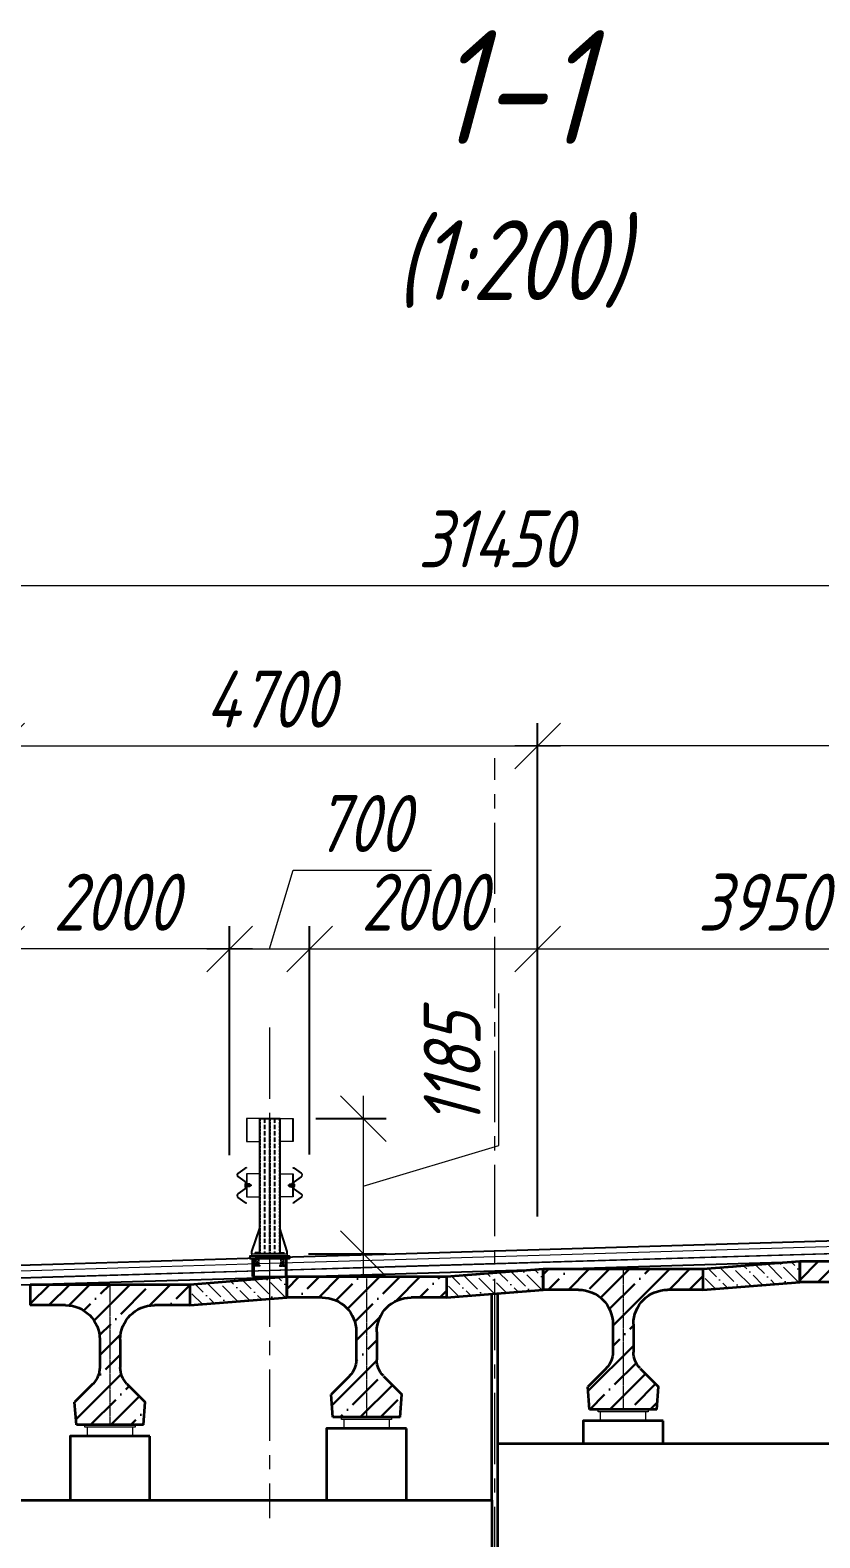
# Model space of a CAD drawing. Header units: millimetres. Extents: x 0 to 285450075, y -3000605 to 8125189010.
# Drawn here: x 7238861 to 7245786, y -53391 to -40168 of the extents above; entities that cross this region are included whole.
import ezdxf
from ezdxf import colors
from ezdxf.entities.mleader import LeaderData, LeaderLine
from ezdxf.math import Vec2, Vec3

# ---------------------------------------------------------------- set-up
doc = ezdxf.new("R2010")
doc.units = ezdxf.units.MM
for name, pattern in [('ACAD_ISO02W100', [15, 12, -3]), ('ACAD_ISO10W100', [18.5, 12, -3, 0.5, -3]), ('осевая', [2, 1.25, -0.25, 0.25, -0.25]), ('Штриховая', [3, 2, -1])]:
    doc.linetypes.add(name, pattern=pattern)
for name, color, linetype, lineweight in [('04_Невидимые', 3, 'Continuous', 13), ('1-Бетон', 106, 'Continuous', 35), ('1-Тонкая', 5, 'Continuous', 20), ('1-Штриховка', 8, 'Continuous', 9), ('ИС_Выноски', 3, 'Continuous', 18), ('ИС_Ось', 3, 'осевая', 18), ('ИС_Размер', 3, 'Continuous', 18), ('ИС_Текст заглавный', 1, 'Continuous', 35), ('ПП_сплошная', 7, 'Continuous', 30)]:
    doc.layers.add(name, color=color, linetype=linetype, lineweight=lineweight)
doc.layers.add('Красные отметки', color=1, linetype='Continuous')
doc.layers.add('Красный поперечник', color=1, linetype='Continuous')
doc.styles.add('0', font='isocpeur.ttf', dxfattribs={"width": 0.8, "oblique": 15})
doc.styles.add('ISOCPEUR', font='isocpeur.ttf', dxfattribs={"width": 0.8, "oblique": 15, "height": 2.5})
doc.dimstyles.new('М200', dxfattribs={"dimscale": 200, "dimtxt": 2.5, "dimasz": 2, "dimexe": 1, "dimexo": 1, "dimgap": 0.8, "dimtad": 1, "dimdec": 0, "dimzin": 0, "dimdsep": 46, "dimtxsty": '0', "dimblk": 'OBLIQUE', "dimcen": 0.09, "dimdle": 1, "dimclrd": 256, "dimclre": 256, "dimclrt": 256, "dimadec": 4, "dimazin": 0, "dimtfac": 1, "dimtdec": 0, "dimtmove": 1, "dimatfit": 2, "dimfxl": 1, "dimtolj": 1, "dimtzin": 0, "dimlwd": -1, "dimarcsym": 0})

# ---------------------------------------------------------------- blocks, each defined once
blk = doc.blocks.new('_OBLIQUE')
at = {"color": 0, "linetype": 'ByBlock', "lineweight": -2}
blk.add_line((0.5, 0.5), (-0.5, -0.5), dxfattribs=at)
blk = doc.blocks.new('*D1076')
at = {"layer": 'Defpoints', "color": 0, "linetype": 'Continuous', "transparency": 16777216}
for p in [(7243311, -46445), (7243311, -50772), (7238611, -51013)]:
    blk.add_point(p, dxfattribs=at)
at = {"layer": 'ИС_Размер', "lineweight": -2, "transparency": 16777216}
for p, q in [((7238611, -50813), (7238611, -46245)), ((7243311, -50572), (7243311, -46245))]:
    blk.add_line(p, q, dxfattribs=at)
at = {"layer": 'ИС_Размер', "transparency": 16777216}
blk.add_line((7238411, -46445), (7243511, -46445), dxfattribs=at)
at = {"layer": 'ИС_Размер', "linetype": 'Continuous', "transparency": 16777216, "xscale": 400, "yscale": 400, "zscale": 400, "rotation": 180}
blk.add_blockref('_OBLIQUE', (7238611, -46445), dxfattribs=at)
at = {"layer": 'ИС_Размер', "linetype": 'Continuous', "transparency": 16777216, "xscale": 400, "yscale": 400, "zscale": 400}
blk.add_blockref('_OBLIQUE', (7243311, -46445), dxfattribs=at)
at = {"layer": 'ИС_Размер', "linetype": 'Continuous', "transparency": 16777216, "insert": (7240961, -46035), "char_height": 500, "attachment_point": 5, "style": '0'}
blk.add_mtext('\\A1;4700', dxfattribs=at)
blk = doc.blocks.new('*D1077')
at = {"layer": 'Defpoints', "color": 0, "transparency": 16777216}
for p in [(7243311, -48226), (7241311, -50229), (7243311, -50772)]:
    blk.add_point(p, dxfattribs=at)
at = {"layer": 'ИС_Размер', "lineweight": -2, "transparency": 16777216}
for p, q in [((7241311, -50029), (7241311, -48026)), ((7243311, -50572), (7243311, -48026))]:
    blk.add_line(p, q, dxfattribs=at)
at = {"layer": 'ИС_Размер', "transparency": 16777216}
blk.add_line((7241111, -48226), (7243511, -48226), dxfattribs=at)
at = {"layer": 'ИС_Размер', "transparency": 16777216, "xscale": 400, "yscale": 400, "zscale": 400, "rotation": 180}
blk.add_blockref('_OBLIQUE', (7241311, -48226), dxfattribs=at)
at = {"layer": 'ИС_Размер', "transparency": 16777216, "xscale": 400, "yscale": 400, "zscale": 400}
blk.add_blockref('_OBLIQUE', (7243311, -48226), dxfattribs=at)
at = {"layer": 'ИС_Размер', "transparency": 16777216, "insert": (7242311, -47816), "char_height": 500, "attachment_point": 5, "style": '0'}
blk.add_mtext('\\A1;2000', dxfattribs=at)
blk = doc.blocks.new('*D1078')
at = {"layer": 'Defpoints', "color": 0, "linetype": 'Continuous', "transparency": 16777216}
for p in [(7247261, -48226), (7243311, -50772), (7247261, -50666)]:
    blk.add_point(p, dxfattribs=at)
at = {"layer": 'ИС_Размер', "lineweight": -2, "transparency": 16777216}
for p, q in [((7243311, -50572), (7243311, -48026)), ((7247261, -50466), (7247261, -48026))]:
    blk.add_line(p, q, dxfattribs=at)
at = {"layer": 'ИС_Размер', "transparency": 16777216}
blk.add_line((7243111, -48226), (7247461, -48226), dxfattribs=at)
at = {"layer": 'ИС_Размер', "linetype": 'Continuous', "transparency": 16777216, "xscale": 400, "yscale": 400, "zscale": 400, "rotation": 180}
blk.add_blockref('_OBLIQUE', (7243311, -48226), dxfattribs=at)
at = {"layer": 'ИС_Размер', "linetype": 'Continuous', "transparency": 16777216, "xscale": 400, "yscale": 400, "zscale": 400}
blk.add_blockref('_OBLIQUE', (7247261, -48226), dxfattribs=at)
at = {"layer": 'ИС_Размер', "linetype": 'Continuous', "transparency": 16777216, "insert": (7245286, -47816), "char_height": 500, "attachment_point": 5, "style": '0'}
blk.add_mtext('\\A1;3950', dxfattribs=at)
blk = doc.blocks.new('*D1084')
at = {"layer": 'Defpoints', "color": 0, "linetype": 'Continuous', "transparency": 16777216}
for p in [(7258661, -45040), (7227211, -50279), (7258661, -50380)]:
    blk.add_point(p, dxfattribs=at)
at = {"layer": 'ИС_Размер', "lineweight": -2, "transparency": 16777216}
for p, q in [((7227211, -50079), (7227211, -44840)), ((7258661, -50180), (7258661, -44840))]:
    blk.add_line(p, q, dxfattribs=at)
at = {"layer": 'ИС_Размер', "transparency": 16777216}
blk.add_line((7227011, -45040), (7258861, -45040), dxfattribs=at)
at = {"layer": 'ИС_Размер', "linetype": 'Continuous', "transparency": 16777216, "xscale": 400, "yscale": 400, "zscale": 400, "rotation": 180}
blk.add_blockref('_OBLIQUE', (7227211, -45040), dxfattribs=at)
at = {"layer": 'ИС_Размер', "linetype": 'Continuous', "transparency": 16777216, "xscale": 400, "yscale": 400, "zscale": 400}
blk.add_blockref('_OBLIQUE', (7258661, -45040), dxfattribs=at)
at = {"layer": 'ИС_Размер', "linetype": 'Continuous', "transparency": 16777216, "insert": (7242936, -44630), "char_height": 500, "attachment_point": 5, "style": '0'}
blk.add_mtext('\\A1;31450', dxfattribs=at)
blk = doc.blocks.new('*D1085')
at = {"layer": 'Defpoints', "color": 0, "linetype": 'Continuous', "transparency": 16777216}
for p in [(7243311, -46445), (7257161, -49783), (7243311, -50772)]:
    blk.add_point(p, dxfattribs=at)
at = {"layer": 'ИС_Размер', "lineweight": -2, "transparency": 16777216}
for p, q in [((7243311, -50572), (7243311, -46245)), ((7257161, -49583), (7257161, -46245))]:
    blk.add_line(p, q, dxfattribs=at)
at = {"layer": 'ИС_Размер', "transparency": 16777216}
blk.add_line((7257361, -46445), (7243111, -46445), dxfattribs=at)
at = {"layer": 'ИС_Размер', "linetype": 'Continuous', "transparency": 16777216, "xscale": 400, "yscale": 400, "zscale": 400, "rotation": 180}
blk.add_blockref('_OBLIQUE', (7243311, -46445), dxfattribs=at)
at = {"layer": 'ИС_Размер', "linetype": 'Continuous', "transparency": 16777216, "xscale": 400, "yscale": 400, "zscale": 400}
blk.add_blockref('_OBLIQUE', (7257161, -46445), dxfattribs=at)
at = {"layer": 'ИС_Размер', "linetype": 'Continuous', "transparency": 16777216, "insert": (7250236, -46035), "char_height": 500, "attachment_point": 5, "style": '0'}
blk.add_mtext('\\A1;13850', dxfattribs=at)
blk = doc.blocks.new('*D1086')
at = {"layer": 'Defpoints', "color": 0, "transparency": 16777216}
for p in [(7241311, -48226), (7240610, -50235), (7241311, -50229)]:
    blk.add_point(p, dxfattribs=at)
at = {"layer": 'ИС_Размер', "transparency": 16777216}
for p, q in [((7240960, -48226), (7241167, -47536)), ((7241167, -47536), (7242381, -47536)), ((7240410, -48226), (7241511, -48226))]:
    blk.add_line(p, q, dxfattribs=at)
at = {"layer": 'ИС_Размер', "lineweight": -2, "transparency": 16777216}
for p, q in [((7240610, -50035), (7240610, -48026)), ((7241311, -50029), (7241311, -48026))]:
    blk.add_line(p, q, dxfattribs=at)
at = {"layer": 'ИС_Размер', "transparency": 16777216, "xscale": 400, "yscale": 400, "zscale": 400, "rotation": 180}
blk.add_blockref('_OBLIQUE', (7240610, -48226), dxfattribs=at)
at = {"layer": 'ИС_Размер', "transparency": 16777216, "xscale": 400, "yscale": 400, "zscale": 400}
blk.add_blockref('_OBLIQUE', (7241311, -48226), dxfattribs=at)
at = {"layer": 'ИС_Размер', "transparency": 16777216, "insert": (7241774, -47126), "char_height": 500, "attachment_point": 5, "style": '0'}
blk.add_mtext('\\A1;700', dxfattribs=at)
blk = doc.blocks.new('*D1087')
at = {"layer": 'Defpoints', "color": 0, "transparency": 16777216}
for p in [(7238611, -48226), (7240610, -50235), (7238611, -51013)]:
    blk.add_point(p, dxfattribs=at)
at = {"layer": 'ИС_Размер', "lineweight": -2, "transparency": 16777216}
for p, q in [((7238611, -50813), (7238611, -48026)), ((7240610, -50035), (7240610, -48026))]:
    blk.add_line(p, q, dxfattribs=at)
at = {"layer": 'ИС_Размер', "transparency": 16777216}
blk.add_line((7240810, -48226), (7238411, -48226), dxfattribs=at)
at = {"layer": 'ИС_Размер', "transparency": 16777216, "xscale": 400, "yscale": 400, "zscale": 400, "rotation": 180}
blk.add_blockref('_OBLIQUE', (7238611, -48226), dxfattribs=at)
at = {"layer": 'ИС_Размер', "transparency": 16777216, "xscale": 400, "yscale": 400, "zscale": 400}
blk.add_blockref('_OBLIQUE', (7240610, -48226), dxfattribs=at)
at = {"layer": 'ИС_Размер', "transparency": 16777216, "insert": (7239610, -47816), "char_height": 500, "attachment_point": 5, "style": '0'}
blk.add_mtext('\\A1;2000', dxfattribs=at)
blk = doc.blocks.new('Б24 многофункц')
at = {"layer": 'ПП_сплошная', "ltscale": 100, "true_color": 0x808080}
h = blk.add_hatch(dxfattribs=at)
h.set_pattern_fill('ANSI35', color=8, scale=1000, angle=90, style=0)
h.set_pattern_definition([(135, (-1338186.6, -105300.83), (-176.776695, -176.776695), []), (135, (-1338186.6, -105124.05), (-176.776695, -176.776695), [312.5, -62.5, 0, -62.5])])
h.paths.add_polyline_path([(0, 0), (-700, 0), (-700, -180), (-390, -180, -0.414214), (-90, -480), (-90, -727, -0.198912), (-149, -869), (-310, -1030), (-295, -1230), (0, -1230)])
h.paths.add_polyline_path([(0, 0), (0, -1230), (295, -1230), (310, -1030), (149, -869, -0.198912), (90, -727), (90, -480, -0.414214), (390, -180), (700, -180), (700, 0)])
at = {"layer": '1-Бетон'}
for p, q in [((-700, 0), (700, 0)), ((-700, 0), (-700, -180)), ((700, 0), (700, -180)), ((-700, -180), (-390, -180)), ((390, -180), (700, -180)), ((-90, -480), (-90, -727)), ((90, -480), (90, -727)), ((-149, -869), (-310, -1030)), ((149, -869), (310, -1030)), ((-295, -1230), (-310, -1030)), ((295, -1230), (310, -1030)), ((-295, -1230), (295, -1230))]:
    blk.add_line(p, q, dxfattribs=at)
for centre, radius, start, end in [((-390, -480), 300, 0, 90), ((390, -480), 300, 90, 180), ((-290, -727), 200, 315, 0), ((290, -727), 200, 180, 225)]:
    blk.add_arc(centre, radius, start, end, dxfattribs=at)
at = {"layer": 'ИС_Ось', "ltscale": 10}
blk.add_lwpolyline([(0, 0), (0, -1230)], dxfattribs=at)
blk = doc.blocks.new('_None')
blk = doc.blocks.new('*D1461')
at = {"layer": 'Defpoints', "color": 0, "transparency": 16777216}
for p in [(7241165, -49714), (7241101, -50899), (7241782, -50899)]:
    blk.add_point(p, dxfattribs=at)
at = {"layer": 'ИС_Размер', "transparency": 16777216}
for p, q in [((7242972, -49950), (7242972, -48616)), ((7241782, -49514), (7241782, -51099)), ((7241782, -50307), (7242972, -49950))]:
    blk.add_line(p, q, dxfattribs=at)
at = {"layer": 'ИС_Размер', "lineweight": -2, "transparency": 16777216}
for p, q in [((7241365, -49714), (7241982, -49714)), ((7241301, -50899), (7241982, -50899))]:
    blk.add_line(p, q, dxfattribs=at)
at = {"layer": 'ИС_Размер', "transparency": 16777216, "xscale": 400, "yscale": 400, "zscale": 400}
for p, rotation in [((7241782, -49714), 90), ((7241782, -50899), 270)]:
    blk.add_blockref('_OBLIQUE', p, dxfattribs=dict(at, rotation=rotation))
at = {"layer": 'ИС_Размер', "transparency": 16777216, "insert": (7242562, -49283), "char_height": 500, "attachment_point": 5, "rotation": 90, "style": '0'}
blk.add_mtext('\\A1;1185', dxfattribs=at)
blk = doc.blocks.new('боразд')
at = {"lineweight": 15}
for p, q in [((7642151, 251947), (7642034, 251947)), ((7642034, 251947), (7642034, 251747)), ((7642038, 251947), (7642038, 251747)), ((7642326, 251947), (7642443, 251947)), ((7642439, 251947), (7642439, 251747)), ((7642443, 251947), (7642443, 251747)), ((7642034, 251747), (7642151, 251747)), ((7642443, 251747), (7642326, 251747)), ((7641960, 251469), (7642020, 251514)), ((7641962, 251466), (7642022, 251510)), ((7642034, 251518), (7642028, 251517)), ((7642034, 251514), (7642029, 251513)), ((7642034, 251518), (7642034, 251514)), ((7642443, 251518), (7642442, 251514)), ((7642442, 251514), (7642447, 251513)), ((7642443, 251518), (7642448, 251517)), ((7642514, 251466), (7642454, 251510)), ((7642516, 251469), (7642456, 251514)), ((7642020, 251393), (7641960, 251436)), ((7642023, 251396), (7641962, 251439)), ((7642030, 251377), (7642030, 251347)), ((7642151, 251462), (7642034, 251462)), ((7642034, 251462), (7642034, 251262)), ((7642038, 251462), (7642038, 251262)), ((7642326, 251462), (7642443, 251462)), ((7642439, 251462), (7642439, 251262)), ((7642443, 251462), (7642443, 251262)), ((7642447, 251377), (7642447, 251347)), ((7642453, 251396), (7642514, 251439)), ((7642456, 251393), (7642516, 251436)), ((7642020, 251331), (7641960, 251288)), ((7641960, 251255), (7642020, 251211)), ((7642023, 251328), (7641962, 251285)), ((7641962, 251258), (7642022, 251214)), ((7642034, 251262), (7642151, 251262)), ((7642443, 251262), (7642326, 251262)), ((7642453, 251328), (7642514, 251285)), ((7642514, 251258), (7642454, 251214)), ((7642456, 251331), (7642516, 251288)), ((7642516, 251255), (7642456, 251211)), ((7642028, 251207), (7642034, 251206)), ((7642029, 251211), (7642034, 251210)), ((7642034, 251206), (7642034, 251210)), ((7642447, 251211), (7642442, 251210)), ((7642443, 251206), (7642442, 251210)), ((7642448, 251207), (7642443, 251206)), ((7642112, 250762), (7642112, 250772)), ((7642144, 250772), (7642112, 250772)), ((7642112, 250762), (7642112, 250772)), ((7642138, 250772), (7642112, 250772)), ((7642128, 250762), (7642112, 250762)), ((7642144, 250762), (7642112, 250762)), ((7642121, 250762), (7642121, 250772)), ((7642121, 250762), (7642121, 250772)), ((7642121, 250762), (7642121, 250772)), ((7642121, 250762), (7642121, 250772)), ((7642135, 250762), (7642135, 250772)), ((7642135, 250762), (7642135, 250772)), ((7642135, 250762), (7642135, 250772)), ((7642135, 250762), (7642135, 250772)), ((7642135, 250762), (7642135, 250772)), ((7642135, 250762), (7642135, 250772)), ((7642135, 250762), (7642135, 250772)), ((7642135, 250762), (7642135, 250772)), ((7642135, 250762), (7642135, 250772)), ((7642135, 250762), (7642135, 250772)), ((7642142, 250772), (7642138, 250772)), ((7642144, 250764), (7642144, 250772)), ((7642144, 250762), (7642144, 250770)), ((7642144, 250762), (7642144, 250770)), ((7642144, 250764), (7642144, 250770)), ((7642144, 250762), (7642144, 250770)), ((7642144, 250762), (7642144, 250770)), ((7642332, 250764), (7642332, 250772)), ((7642332, 250772), (7642364, 250772)), ((7642332, 250762), (7642332, 250770)), ((7642332, 250762), (7642332, 250770)), ((7642332, 250764), (7642332, 250770)), ((7642332, 250762), (7642332, 250770)), ((7642332, 250762), (7642332, 250770)), ((7642332, 250762), (7642364, 250762)), ((7642334, 250772), (7642338, 250772)), ((7642338, 250772), (7642364, 250772)), ((7642341, 250762), (7642341, 250772)), ((7642341, 250762), (7642341, 250772)), ((7642341, 250762), (7642341, 250772)), ((7642341, 250762), (7642341, 250772)), ((7642341, 250762), (7642341, 250772)), ((7642341, 250762), (7642341, 250772)), ((7642341, 250762), (7642341, 250772)), ((7642341, 250762), (7642341, 250772)), ((7642341, 250762), (7642341, 250772)), ((7642341, 250762), (7642341, 250772)), ((7642348, 250762), (7642364, 250762)), ((7642355, 250762), (7642355, 250772)), ((7642355, 250762), (7642355, 250772)), ((7642355, 250762), (7642355, 250772)), ((7642355, 250762), (7642355, 250772)), ((7642364, 250762), (7642364, 250772)), ((7642364, 250762), (7642364, 250772))]:
    blk.add_line(p, q, dxfattribs=at)
at = {"linetype": 'ACAD_ISO10W100', "ltscale": 3}
for p, q in [((7642194, 251947), (7642194, 250762)), ((7642238, 251947), (7642238, 250762)), ((7642282, 251947), (7642282, 250762))]:
    blk.add_line(p, q, dxfattribs=at)
at = {"lineweight": 15, "ltscale": 5}
for p, q in [((7642040, 251384), (7642038, 251384)), ((7642038, 251384), (7642038, 251340)), ((7642040, 251340), (7642040, 251384)), ((7642436, 251340), (7642436, 251384)), ((7642436, 251384), (7642439, 251384)), ((7642439, 251384), (7642439, 251340)), ((7642038, 251340), (7642040, 251340)), ((7642439, 251340), (7642436, 251340))]:
    blk.add_line(p, q, dxfattribs=at)
at = {"color": 7, "lineweight": 15}
for p, q in [((7642055, 251375), (7642040, 251375)), ((7642051, 251368), (7642040, 251368)), ((7642055, 251375), (7642049, 251375)), ((7642056, 251372), (7642056, 251352)), ((7642056, 251372), (7642056, 251352)), ((7642064, 251375), (7642057, 251375)), ((7642065, 251372), (7642065, 251352)), ((7642077, 251368), (7642065, 251368)), ((7642077, 251368), (7642077, 251357)), ((7642399, 251368), (7642399, 251357)), ((7642399, 251368), (7642411, 251368)), ((7642411, 251372), (7642411, 251352)), ((7642412, 251375), (7642419, 251375)), ((7642420, 251372), (7642420, 251352)), ((7642420, 251372), (7642420, 251352)), ((7642421, 251375), (7642436, 251375)), ((7642421, 251375), (7642427, 251375)), ((7642425, 251368), (7642436, 251368)), ((7642051, 251357), (7642040, 251357)), ((7642055, 251349), (7642040, 251349)), ((7642055, 251349), (7642049, 251349)), ((7642064, 251349), (7642057, 251349)), ((7642077, 251357), (7642065, 251357)), ((7642399, 251357), (7642411, 251357)), ((7642412, 251349), (7642419, 251349)), ((7642421, 251349), (7642436, 251349)), ((7642421, 251349), (7642427, 251349)), ((7642425, 251357), (7642436, 251357))]:
    blk.add_line(p, q, dxfattribs=at)
at = {"linetype": 'Continuous'}
for p, q in [((7642088, 250562), (7642088, 250722)), ((7642098, 250722), (7642098, 250562)), ((7642378, 250722), (7642378, 250562)), ((7642388, 250562), (7642388, 250722))]:
    blk.add_line(p, q, dxfattribs=at)
at = {"color": 3, "linetype": 'ACAD_ISO02W100', "lineweight": 15, "ltscale": 2}
for p, q in [((7642115, 250742), (7642115, 250722)), ((7642116, 250722), (7642116, 250662)), ((7642117, 250742), (7642117, 250722)), ((7642139, 250742), (7642139, 250722)), ((7642140, 250722), (7642140, 250662)), ((7642141, 250742), (7642141, 250722)), ((7642335, 250742), (7642335, 250722)), ((7642336, 250722), (7642336, 250662)), ((7642337, 250742), (7642337, 250722)), ((7642359, 250742), (7642359, 250722)), ((7642360, 250722), (7642360, 250662)), ((7642361, 250742), (7642361, 250722))]:
    blk.add_line(p, q, dxfattribs=at)
at = {"linetype": 'ACAD_ISO10W100', "ltscale": 2.5}
for p, q in [((7642128, 250748), (7642128, 250650)), ((7642348, 250748), (7642348, 250650))]:
    blk.add_line(p, q, dxfattribs=at)
at = {"color": 7, "lineweight": 15}
for points in [[(7642030, 251377), (7642026, 251377, 0.414214), (7642020, 251371), (7642020, 251364), (7642024, 251364), (7642024, 251360), (7642020, 251360), (7642020, 251353, 0.414214), (7642026, 251347), (7642030, 251347), (7642030, 251377)], [(7642447, 251377), (7642450, 251377, -0.414214), (7642456, 251371), (7642456, 251364), (7642452, 251364), (7642452, 251360), (7642456, 251360), (7642456, 251353, -0.414214), (7642450, 251347), (7642447, 251347), (7642447, 251377)]]:
    blk.add_lwpolyline(points, format="xyb", dxfattribs=at)
at = {"linetype": 'Continuous'}
for points in [[(7642238, 250742), (7642063, 250742), (7642063, 250722), (7642238, 250722)], [(7642238, 250742), (7642413, 250742), (7642413, 250722), (7642238, 250722)]]:
    blk.add_lwpolyline(points, dxfattribs=at)
blk.add_lwpolyline([(7642063, 250722), (7642413, 250722), (7642413, 250742), (7642063, 250742)], close=True, dxfattribs=at)
at = {"lineweight": 15}
blk.add_lwpolyline([(7642393, 250742), (7642083, 250742), (7642083, 250762), (7642393, 250762)], close=True, dxfattribs=at)
at = {"color": 3, "linetype": 'ACAD_ISO02W100', "lineweight": 15, "ltscale": 2}
for points in [[(7642114, 250722), (7642142, 250722), (7642142, 250662), (7642114, 250662)], [(7642362, 250722), (7642334, 250722), (7642334, 250662), (7642362, 250662)], [(7642103, 250662), (7642153, 250662), (7642153, 250652), (7642103, 250652)], [(7642373, 250662), (7642323, 250662), (7642323, 250652), (7642373, 250652)]]:
    blk.add_lwpolyline(points, close=True, dxfattribs=at)
blk.add_lwpolyline([(7642021, 250592), (7642021, 250592)], close=True)
blk.add_lwpolyline([(7642088, 250562), (7642388, 250562), (7642388, 250562)])
at = {"lineweight": 15}
for centre, radius, start, end in [((7642032, 251497), 20, 101.3099, 126.1874), ((7642032, 251497), 16, 101.3099, 126.1874), ((7642444, 251497), 16, 53.8126, 78.6901), ((7642444, 251497), 20, 53.8126, 78.6901), ((7641971, 251453), 20, 122.4532, 237.5468), ((7641971, 251453), 16, 122.4532, 237.5468), ((7642010, 251376), 20, 0, 57.5468), ((7642010, 251376), 24, 0, 57.5468), ((7642467, 251376), 24, 122.4532, 180), ((7642467, 251376), 20, 122.4532, 180), ((7642506, 251453), 16, 302.4532, 57.5468), ((7642506, 251453), 20, 302.4532, 57.5468), ((7642032, 251227), 20, 233.8126, 258.6901), ((7642032, 251227), 16, 233.8126, 258.6901), ((7642444, 251227), 16, 281.3099, 306.1874), ((7642444, 251227), 20, 281.3099, 306.1874), ((7642114, 250770), 2, 90, 180), ((7642114, 250764), 2, 180, 270), ((7642119, 250770), 2, 0, 90), ((7642119, 250764), 2, 270, 0), ((7642123, 250770), 2, 90, 180), ((7642123, 250764), 2, 180, 270), ((7642133, 250770), 2, 0, 90), ((7642133, 250764), 2, 270, 0), ((7642137, 250770), 2, 90, 180), ((7642137, 250764), 2, 180, 270), ((7642142, 250770), 2, 359.9996, 90), ((7642142, 250764), 2, 270, 0), ((7642334, 250770), 2, 90, 180.0004), ((7642334, 250764), 2, 180, 270), ((7642339, 250770), 2, 0, 90), ((7642339, 250764), 2, 270, 0), ((7642343, 250770), 2, 90, 180), ((7642343, 250764), 2, 180, 270), ((7642353, 250770), 2, 0, 90), ((7642353, 250764), 2, 270, 0), ((7642357, 250770), 2, 90, 180), ((7642357, 250764), 2, 180, 270), ((7642362, 250770), 2, 0, 90), ((7642362, 250764), 2, 270, 0)]:
    blk.add_arc(centre, radius, start, end, dxfattribs=at)
at = {"lineweight": 15, "ltscale": 0.2}
for centre, radius, start, end in [((7641971, 251272), 20, 122.4532, 237.5468), ((7641971, 251272), 16, 122.4532, 237.5468), ((7642010, 251348), 20, 302.4532, 0), ((7642010, 251348), 24, 302.4532, 0), ((7642467, 251348), 24, 180, 237.5468), ((7642467, 251348), 20, 180, 237.5468), ((7642506, 251272), 16, 302.4532, 57.5468), ((7642506, 251272), 20, 302.4532, 57.5468)]:
    blk.add_arc(centre, radius, start, end, dxfattribs=at)
at = {"color": 7, "lineweight": 15, "extrusion": (0, 0, -1)}
for centre, major_axis, start_param, end_param in [((7642051, 251372), (-3.23, 3.23), 2.356194, 3.926991), ((7642051, 251363), (3.23, 3.23), -0.785398, 0.785398), ((7642051, 251372), (-3.23, 3.23), 1.691386, 2.356194), ((7642060, 251372), (3.23, 3.23), 3.926991, 4.5918), ((7642060, 251372), (-3.23, 3.23), 3.926991, 5.497787), ((7642060, 251363), (3.23, 3.23), 3.926991, 5.497787), ((7642060, 251372), (3.23, 3.23), 0.785398, 2.356194), ((7642060, 251363), (-3.23, 3.23), 0.785398, 2.356194), ((7642060, 251372), (-3.23, 3.23), 1.691386, 2.356194), ((7642051, 251361), (-3.23, 3.23), 2.356194, 3.926991), ((7642051, 251352), (3.23, 3.23), -0.785398, 0.785398), ((7642051, 251352), (3.23, 3.23), 0.785398, 1.450207), ((7642060, 251361), (-3.23, 3.23), 3.926991, 5.497787), ((7642060, 251352), (3.23, 3.23), 3.926991, 5.497787), ((7642060, 251352), (-3.23, 3.23), 4.832978, 5.497787), ((7642060, 251361), (3.23, 3.23), 0.785398, 2.356194), ((7642060, 251352), (-3.23, 3.23), 0.785398, 2.356194), ((7642060, 251352), (3.23, 3.23), 0.785398, 1.450207)]:
    blk.add_ellipse(centre, major_axis=major_axis, ratio=1, start_param=start_param, end_param=end_param, dxfattribs=at)
at = {"color": 7, "lineweight": 15}
for centre, major_axis, start_param, end_param in [((7642416, 251372), (3.23, 3.23), 1.691386, 2.356194), ((7642416, 251372), (-3.23, 3.23), 0.785398, 2.356194), ((7642416, 251363), (3.23, 3.23), 0.785398, 2.356194), ((7642416, 251372), (3.23, 3.23), 3.926991, 5.497787), ((7642416, 251363), (-3.23, 3.23), 3.926991, 5.497787), ((7642416, 251372), (-3.23, 3.23), 3.926991, 4.5918), ((7642425, 251372), (3.23, 3.23), 1.691386, 2.356194), ((7642425, 251372), (3.23, 3.23), 2.356194, 3.926991), ((7642425, 251363), (-3.23, 3.23), -0.785398, 0.785398), ((7642416, 251361), (-3.23, 3.23), 0.785398, 2.356194), ((7642416, 251352), (3.23, 3.23), 0.785398, 2.356194), ((7642416, 251352), (-3.23, 3.23), 0.785398, 1.450207), ((7642416, 251361), (3.23, 3.23), 3.926991, 5.497787), ((7642416, 251352), (-3.23, 3.23), 3.926991, 5.497787), ((7642416, 251352), (3.23, 3.23), 4.832978, 5.497787), ((7642425, 251361), (3.23, 3.23), 2.356194, 3.926991), ((7642425, 251352), (-3.23, 3.23), -0.785398, 0.785398), ((7642425, 251352), (-3.23, 3.23), 0.785398, 1.450207)]:
    blk.add_ellipse(centre, major_axis=major_axis, ratio=1, start_param=start_param, end_param=end_param, dxfattribs=at)
at = {"layer": 'Красные отметки', "linetype": 'Штриховая', "ltscale": 10}
for p, q in [((7642153, 251947), (7642153, 250762)), ((7642236, 251947), (7642236, 250762)), ((7642241, 251947), (7642241, 250762)), ((7642323, 251947), (7642323, 250762))]:
    blk.add_line(p, q, dxfattribs=at)
at = {"layer": 'Красные отметки'}
blk.add_lwpolyline([(7642151, 250762), (7642151, 251947), (7642326, 251947), (7642326, 250762)], close=True, dxfattribs=at)
for points in [[(7642083, 250762), (7642083, 250782), (7642151, 250987)], [(7642393, 250762), (7642393, 250782), (7642326, 250987)]]:
    blk.add_lwpolyline(points, dxfattribs=at)

msp = doc.modelspace()

# ---------------------------------------------------------------- hatches: boundary and pattern name
at = {"layer": '1-Штриховка'}
h = msp.add_hatch(dxfattribs=at)
h.set_pattern_fill('ANSI36', color=256, scale=25, angle=90, style=0)
h.set_pattern_definition([(135, (1514038.444, -5303187.56), (-154.3481521, 42.0949506), [198.4375, -39.6875, 0, -39.6875])])
h.paths.add_polyline_path([(7243360.8096, -51035.4403), (7242510.8096, -51102.9403), (7242510.8096, -51282.9403), (7243360.8096, -51215.4403)])
h = msp.add_hatch(dxfattribs=at)
h.set_pattern_fill('ANSI36', color=256, scale=25, angle=90, style=0)
h.set_pattern_definition([(135, (1516288.444, -5303120.06), (-154.3481521, 42.0949506), [198.4375, -39.6875, 0, -39.6875])])
h.paths.add_polyline_path([(7245610.8096, -50967.9403), (7244760.8096, -51035.4403), (7244760.8096, -51215.4403), (7245610.8096, -51147.9403)])
h = msp.add_hatch(dxfattribs=at)
h.set_pattern_fill('ANSI36', color=256, scale=25, angle=90, style=0)
h.set_pattern_definition([(135, (1511788.444, -5303255.06), (-154.3481521, 42.0949506), [198.4375, -39.6875, 0, -39.6875])])
h.paths.add_polyline_path([(7241110.8096, -51102.9403), (7240260.8096, -51170.4403), (7240260.8096, -51350.4403), (7241110.8096, -51282.9403)])

# ---------------------------------------------------------------- linework, layer by layer
at = {"layer": '04_Невидимые'}
for points in [[(7242030.8096, -52352.9403), (7241590.8096, -52352.9403), (7241590.8096, -52332.9403), (7242030.8096, -52332.9403)], [(7244280.8096, -52285.4403), (7243840.8096, -52285.4403), (7243840.8096, -52265.4403), (7244280.8096, -52265.4403)], [(7239780.8096, -52420.4403), (7239340.8096, -52420.4403), (7239340.8096, -52400.4403), (7239780.8096, -52400.4403)]]:
    msp.add_lwpolyline(points, close=True, dxfattribs=at)
at = {"layer": '1-Бетон'}
for points in [[(7242510.8096, -51282.9403), (7243360.8096, -51215.4403), (7243360.8096, -51035.4403), (7242510.8096, -51102.9403)], [(7244760.8096, -51215.4403), (7245610.8096, -51147.9403), (7245610.8096, -50967.9403), (7244760.8096, -51035.4403)], [(7240260.8096, -51350.4403), (7241110.8096, -51282.9403), (7241110.8096, -51102.9403), (7240260.8096, -51170.4403)], [(7242160.8096, -52430.9403), (7241460.8096, -52430.9403), (7241460.8096, -53059.9505), (7242160.8096, -53059.9505)], [(7244410.8096, -52363.4403), (7243710.8096, -52363.4403), (7243710.8096, -52563.4403), (7244410.8096, -52563.4403)], [(7239910.8096, -52498.4403), (7239210.8096, -52498.4403), (7239210.8096, -53059.9505), (7239910.8096, -53059.9505)], [(7242960.7767, -52563.4403), (7258660.6615, -52563.4403), (7258660.6615, -53563.4403), (7242960.7767, -53563.4403)], [(7227210.6017, -53059.9505), (7242910.7767, -53059.9505), (7242910.7767, -54059.9505), (7227210.6017, -54059.9505)]]:
    msp.add_lwpolyline(points, close=True, dxfattribs=at)
for points in [[(7242910.7767, -53059.9505), (7242910.7767, -51251.0988)], [(7242960.7767, -52563.4403), (7242960.7767, -51247.1282)]]:
    msp.add_lwpolyline(points, dxfattribs=at)
at = {"layer": '1-Тонкая'}
for points in [[(7227460.6017, -51406.9505), (7229411.0042, -51328.9344), (7230161.0042, -51306.4344), (7234111.0042, -51187.9344), (7239061.0042, -51039.4344), (7240961.0042, -50982.4344), (7242061.0042, -50949.4344), (7247011.0042, -50800.9344), (7250961.0042, -50682.4344), (7254711.0042, -50569.9344), (7255461.0042, -50547.4344), (7258410.6616, -50458.9447)], [(7227460.6017, -51466.9505), (7229411.0042, -51388.9344), (7230161.0042, -51366.4344), (7234111.0042, -51247.9344), (7239061.0042, -51099.4344), (7240961.0042, -51042.4344), (7242061.0042, -51009.4344), (7247011.0042, -50860.9344), (7250961.0042, -50742.4344), (7254711.0042, -50629.9344), (7255461.0042, -50607.4344), (7258410.6616, -50518.9447)], [(7227460.6017, -51471.9505), (7229411.0042, -51393.9344), (7230161.0042, -51371.4344), (7234111.0042, -51252.9344), (7239061.0042, -51104.4344), (7240961.0042, -51047.4344), (7242061.0042, -51014.4344), (7247011.0042, -50865.9344), (7250961.0042, -50747.4344), (7254711.0042, -50634.9344), (7255461.0042, -50612.4344), (7258410.6616, -50523.9447)]]:
    msp.add_lwpolyline(points, dxfattribs=at)
at = {"layer": 'Defpoints', "color": 252, "true_color": 0x939598}
msp.add_lwpolyline([(7227460.6017, -51531.9505), (7229411.0042, -51453.9344), (7230161.0042, -51431.4344), (7234111.0042, -51312.9344), (7239061.0042, -51164.4344), (7240961.0042, -51107.4344), (7242061.0042, -51074.4344), (7247011.0042, -50925.9344), (7250961.0042, -50807.4344), (7254711.0042, -50694.9344), (7255461.0042, -50672.4344), (7258410.6616, -50583.9447)], dxfattribs=at)
at = {"layer": 'ИС_Ось', "ltscale": 500}
for points in [[(7242936.7767, -66744.112), (7242936.7767, -46553.342)], [(7240961.002, -48914.3666), (7240961.002, -53218.1436)]]:
    msp.add_lwpolyline(points, dxfattribs=at)
at = {"layer": 'ИС_Размер'}
for points in [[(7242010.8096, -52352.9403), (7241610.8096, -52352.9403), (7241610.8096, -52430.9403), (7242010.8096, -52430.9403), (7242010.8096, -52352.9403)], [(7244260.8096, -52285.4403), (7243860.8096, -52285.4403), (7243860.8096, -52363.4403), (7244260.8096, -52363.4403), (7244260.8096, -52285.4403)], [(7239760.8096, -52420.4403), (7239360.8096, -52420.4403), (7239360.8096, -52498.4403), (7239760.8096, -52498.4403), (7239760.8096, -52420.4403)]]:
    msp.add_lwpolyline(points, dxfattribs=at)
at = {"layer": 'Красный поперечник'}
msp.add_lwpolyline([(7227460.6017, -51356.9505), (7229411.0042, -51278.9344), (7230161.0042, -51256.4344), (7234111.0042, -51137.9344), (7239061.0042, -50989.4344), (7240961.0042, -50932.4344), (7242061.0042, -50899.4344), (7247011.0042, -50750.9344), (7250961.0042, -50632.4344), (7254711.0042, -50519.9344), (7255461.0042, -50497.4344), (7258410.6615, -50408.9447)], dxfattribs=at)

# ---------------------------------------------------------------- block references
at = {"layer": 'ИС_Размер', "xscale": -1}
for p in [(7244060.8096, -51035.4403), (7246310.8096, -50967.9403), (7239560.8096, -51170.4403), (7241810.8096, -51102.9403)]:
    msp.add_blockref('Б24 многофункц', p, dxfattribs=at)
at = {"layer": 'Красные отметки'}
msp.add_blockref('боразд', (-401277.0276, -301661.4268), dxfattribs=at)

# ---------------------------------------------------------------- texts
at = {"layer": 'ИС_Текст заглавный', "insert": (7243076.6278, -41386.1143), "char_height": 2000, "width": 4689.843741, "attachment_point": 5, "style": 'ISOCPEUR'}
msp.add_mtext('{\\H0.5x;1-1\\P\\H0.7x;(1:200)}', dxfattribs=at)

# ---------------------------------------------------------------- dimensions: what is measured, and where the dimension line sits
at = {"layer": 'ИС_Размер', "linetype": 'Continuous'}
for base, p1, p2, picture, middle in [((7258660.6615, -45039.5422), (7227210.9555, -50279.4233), (7258660.6615, -50380.4403), '*D1084', (7242935.8085, -44629.5422)), ((7243310.5996, -46445.0847), (7238610.5996, -51012.741), (7243310.5996, -50771.6979), '*D1076', (7240960.5996, -46035.0847)), ((7243310.5996, -46445.0847), (7257160.5996, -49782.9718), (7243310.5996, -50771.6979), '*D1085', (7250235.5996, -46035.0847)), ((7247260.5996, -48225.9144), (7243310.5996, -50771.6979), (7247260.5996, -50665.6409), '*D1078', (7245285.5996, -47815.9144))]:
    dim = msp.add_linear_dim(base=base, p1=p1, p2=p2, dimstyle='М200', dxfattribs=at)
    dim.commit()
    dim.dimension.update_dxf_attribs({"geometry": picture, "text_midpoint": middle})
at = {"layer": 'ИС_Размер'}
for base, p1, p2, picture, middle in [((7241310.5996, -48225.9144), (7240610.1972, -50234.6465), (7241310.5996, -50228.678), '*D1086', (7241327.3984, -47125.9144)), ((7243310.5996, -48225.9144), (7241310.5996, -50228.678), (7243310.5996, -50771.6979), '*D1077', (7242310.5996, -47815.9144))]:
    dim = msp.add_linear_dim(base=base, p1=p1, p2=p2, dimstyle='М200', dxfattribs=at)
    dim.commit()
    dim.dimension.update_dxf_attribs({"geometry": picture, "text_midpoint": middle})
for base, p1, p2, angle, picture, middle in [((7238610.5996, -48225.9144), (7240610.1972, -50234.6465), (7238610.5996, -51012.741), 180, '*D1087', (7239610.3984, -47815.9144)), ((7241782.3286, -50899.3653), (7241165.4879, -49714.3661), (7241101.2789, -50899.3653), 90, '*D1461', (7242562.3286, -49789.8657))]:
    dim = msp.add_linear_dim(base=base, p1=p1, p2=p2, angle=angle, dimstyle='М200', dxfattribs=at)
    dim.commit()
    dim.dimension.update_dxf_attribs({"geometry": picture, "text_midpoint": middle})

# ---------------------------------------------------------------- leaders
at = {"layer": 'ИС_Выноски'}
ml = msp.add_multileader_mtext('Standard', dxfattribs=at)
ml.set_content('Ось водоотвода ', color=256, style='ISOCPEUR')
ml.set_leader_properties(color=256, linetype='ByLayer', lineweight=-1)
ml.set_arrow_properties(name='NONE')
ml.build(insert=Vec2(0, 0))
ml.multileader.update_dxf_attribs({"text_left_attachment_type": 6, "text_right_attachment_type": 6, "dogleg_length": 0.36, "arrow_head_size": 600, "scale": 50})
ctx = ml.context
ctx.base_point, ctx.scale, ctx.char_height, ctx.arrow_head_size, ctx.landing_gap_size, ctx.plane_origin = Vec3(7224123.5537, -49232.2618, -5778.159), 50, 500, 600, 9, Vec3(7241742.0037, -53614.1373, -5778.159)
ctx.left_attachment, ctx.right_attachment, ctx.text_align_type = 6, 6, 1
notes = []
notes.append((ctx, [(1, (1, 1, 0), (7227196.0492, -49232.2618, -5778.159), (-1, 0), 80.5209, [(1, [(7227680.9576, -50012.2618, -5778.159)], 0, [])])]))
ctx.mtext.insert, ctx.mtext.width, ctx.mtext.alignment, ctx.mtext.flow_direction = Vec3(7225619.541, -48632.2618, -5778.159), 4099.251767, 2, 5
for ctx, leaders in notes:
    for number, flags, end, landing, length, lines in leaders:
        leader = LeaderData()
        leader.index, (leader.has_last_leader_line, leader.has_dogleg_vector, leader.attachment_direction) = number, flags
        leader.last_leader_point, leader.dogleg_vector, leader.dogleg_length = Vec3(end), Vec3(landing), length
        for number, points, colour, breaks in lines:
            line = LeaderLine()
            line.index, line.vertices, line.color, line.breaks = number, Vec3.list(points), colors.encode_raw_color(colour), breaks
            leader.lines.append(line)
        ctx.leaders.append(leader)

doc.saveas('drawing.dxf')
